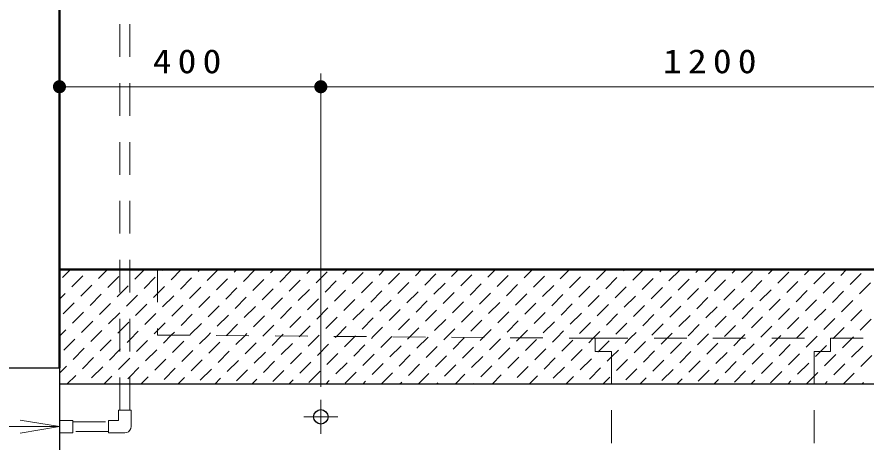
# Model space of a CAD drawing. Units: millimetres on the paper, scale 1:20. Extents: x -385 to 0, y -5 to 267.
# Drawn here: x -347.9 to -282.9, y 95.5 to 128.1 of the extents above; entities that cross this region are included whole.
import ezdxf

# ---------------------------------------------------------------- set-up
doc = ezdxf.new("R2010")
doc.units = ezdxf.units.MM
doc.linetypes.add('USER1', pattern=[4.5, 2.5, -2])
doc.linetypes.add('USER2', pattern=[6, 3, -1, 1, -1])
doc.layers.add('LY_1', color=7, linetype='Continuous', lineweight=13)
doc.styles.add('ＭＳ ゴシック', font='')
doc.styles.get('ＭＳ ゴシック').set_extended_font_data('MS Gothic')

# ---------------------------------------------------------------- blocks, each defined once
blk = doc.blocks.new('filled_dot')
at = {"color": 0, "linetype": 'Continuous', "lineweight": -2, "const_width": 1.25}
blk.add_lwpolyline([(-0.625, 0, 1), (0.625, 0, 1)], format="xyb", close=True, dxfattribs=at)

msp = doc.modelspace()

# ---------------------------------------------------------------- linework, layer by layer
at = {"layer": 'LY_1', "color": 140, "lineweight": 50}
for p, q in [((-344.617, 148.772), (-344.617, 101.272)), ((-344.617, 108.772), (-244.617, 108.772))]:
    msp.add_line(p, q, dxfattribs=at)
at = {"layer": 'LY_1', "color": 4, "linetype": 'USER1'}
for p, q in [((-339.992, 98.022), (-339.992, 147.522)), ((-339.242, 98.022), (-339.242, 147.522)), ((-340.092, 98.022), (-340.092, 97.247)), ((-339.142, 98.022), (-340.092, 98.022)), ((-339.142, 96.772), (-339.142, 98.022)), ((-344.617, 97.247), (-344.617, 96.297)), ((-343.587, 97.247), (-344.617, 97.247)), ((-343.587, 96.297), (-343.587, 97.247)), ((-343.587, 97.147), (-340.867, 97.147)), ((-340.867, 97.247), (-340.867, 96.297)), ((-340.092, 97.247), (-340.867, 97.247)), ((-344.617, 96.297), (-343.587, 96.297)), ((-340.867, 96.397), (-343.587, 96.397)), ((-340.867, 96.297), (-339.617, 96.297)), ((-339.617, 96.297), (-339.47, 96.32)), ((-339.47, 96.32), (-339.337, 96.387)), ((-339.337, 96.387), (-339.232, 96.492)), ((-339.232, 96.492), (-339.165, 96.625)), ((-339.165, 96.625), (-339.142, 96.772))]:
    msp.add_line(p, q, dxfattribs=at)
at = {"layer": 'LY_1'}
for p, q in [((-324.617, 99.822), (-324.617, 123.747)), ((-344.617, 122.747), (-324.617, 122.747)), ((-324.617, 122.747), (-264.617, 122.747)), ((-344.389, 108.159), (-343.777, 108.772)), ((-341.617, 108.102), (-340.948, 108.772)), ((-339.553, 108.753), (-339.534, 108.772)), ((-338.846, 108.046), (-338.12, 108.772)), ((-336.781, 108.696), (-336.706, 108.772)), ((-336.074, 107.989), (-335.292, 108.772)), ((-334.009, 108.64), (-333.877, 108.772)), ((-333.302, 107.933), (-332.463, 108.772)), ((-331.237, 108.583), (-331.049, 108.772)), ((-330.53, 107.876), (-329.681, 108.725)), ((-328.465, 108.527), (-328.22, 108.772)), ((-327.758, 107.82), (-326.91, 108.668)), ((-325.693, 108.47), (-325.392, 108.772)), ((-324.986, 107.763), (-324.138, 108.612)), ((-322.922, 108.414), (-322.564, 108.772)), ((-322.214, 107.707), (-321.366, 108.555)), ((-320.15, 108.357), (-319.735, 108.772)), ((-319.443, 107.65), (-318.594, 108.498)), ((-317.378, 108.3), (-316.907, 108.772)), ((-314.606, 108.244), (-314.078, 108.772)), ((-311.834, 108.187), (-311.25, 108.772)), ((-309.062, 108.131), (-308.421, 108.772)), ((-306.29, 108.074), (-305.593, 108.772)), ((-304.226, 108.725), (-304.179, 108.772)), ((-303.519, 108.018), (-302.765, 108.772)), ((-301.454, 108.668), (-301.35, 108.772)), ((-300.747, 107.961), (-299.936, 108.772)), ((-298.682, 108.612), (-298.522, 108.772)), ((-297.975, 107.904), (-297.126, 108.753)), ((-295.91, 108.555), (-295.694, 108.772)), ((-295.203, 107.848), (-294.354, 108.696)), ((-293.138, 108.498), (-292.865, 108.772)), ((-292.431, 107.791), (-291.583, 108.64)), ((-290.366, 108.442), (-290.037, 108.772)), ((-289.659, 107.735), (-288.811, 108.583)), ((-287.594, 108.385), (-287.208, 108.772)), ((-286.887, 107.678), (-286.039, 108.527)), ((-284.823, 108.329), (-284.38, 108.772)), ((-343.682, 107.452), (-342.834, 108.3)), ((-340.91, 107.395), (-340.062, 108.244)), ((-338.138, 107.339), (-337.29, 108.187)), ((-335.367, 107.282), (-334.518, 108.131)), ((-332.595, 107.226), (-331.746, 108.074)), ((-329.823, 107.169), (-328.974, 108.018)), ((-327.051, 107.113), (-326.203, 107.961)), ((-324.279, 107.056), (-323.431, 107.904)), ((-321.507, 106.999), (-320.659, 107.848)), ((-316.671, 107.593), (-315.822, 108.442)), ((-313.899, 107.537), (-313.05, 108.385)), ((-311.127, 107.48), (-310.278, 108.329)), ((-308.355, 107.424), (-307.507, 108.272)), ((-305.583, 107.367), (-304.735, 108.216)), ((-302.811, 107.311), (-301.963, 108.159)), ((-300.04, 107.254), (-299.191, 108.102)), ((-297.268, 107.197), (-296.419, 108.046)), ((-294.496, 107.141), (-293.647, 107.989)), ((-291.724, 107.084), (-290.875, 107.933)), ((-288.952, 107.028), (-288.104, 107.876)), ((-284.116, 107.622), (-283.267, 108.47)), ((-342.975, 106.745), (-342.127, 107.593)), ((-339.992, 106.9), (-339.355, 107.537)), ((-337.117, 106.946), (-336.583, 107.48)), ((-334.659, 106.575), (-333.811, 107.424)), ((-331.888, 106.519), (-331.039, 107.367)), ((-329.116, 106.462), (-328.267, 107.311)), ((-326.344, 106.405), (-325.495, 107.254)), ((-318.735, 106.943), (-317.887, 107.791)), ((-315.964, 106.886), (-315.115, 107.735)), ((-313.192, 106.83), (-312.343, 107.678)), ((-310.42, 106.773), (-309.571, 107.622)), ((-307.648, 106.717), (-306.799, 107.565)), ((-304.876, 106.66), (-304.028, 107.509)), ((-302.104, 106.603), (-301.256, 107.452)), ((-299.332, 106.547), (-298.484, 107.395)), ((-296.561, 106.49), (-295.712, 107.339)), ((-293.789, 106.434), (-292.94, 107.282)), ((-291.017, 106.377), (-290.168, 107.226)), ((-286.18, 106.971), (-285.332, 107.82)), ((-283.408, 106.915), (-282.56, 107.763)), ((-344.617, 106.517), (-344.191, 106.943)), ((-342.268, 106.038), (-341.419, 106.886)), ((-340.203, 106.688), (-339.992, 106.9)), ((-339.242, 106.236), (-338.648, 106.83)), ((-337.431, 106.632), (-337.117, 106.946)), ((-336.724, 105.925), (-335.876, 106.773)), ((-333.952, 105.868), (-333.104, 106.717)), ((-331.181, 105.811), (-330.332, 106.66)), ((-328.409, 105.755), (-327.56, 106.603)), ((-323.572, 106.349), (-322.724, 107.197)), ((-320.8, 106.292), (-319.952, 107.141)), ((-318.028, 106.236), (-317.18, 107.084)), ((-315.256, 106.179), (-314.408, 107.028)), ((-312.485, 106.123), (-311.636, 106.971)), ((-309.713, 106.066), (-308.864, 106.915)), ((-306.941, 106.009), (-306.092, 106.858)), ((-304.169, 105.953), (-303.321, 106.801)), ((-301.397, 105.896), (-300.549, 106.745)), ((-298.625, 105.84), (-297.777, 106.688)), ((-295.853, 105.783), (-295.005, 106.632)), ((-293.082, 105.727), (-292.233, 106.575)), ((-288.245, 106.321), (-287.396, 107.169)), ((-285.473, 106.264), (-284.625, 107.113)), ((-344.333, 105.387), (-343.484, 106.236)), ((-341.561, 105.331), (-340.712, 106.179)), ((-339.496, 105.981), (-339.242, 106.236)), ((-338.789, 105.274), (-337.94, 106.123)), ((-336.017, 105.217), (-335.169, 106.066)), ((-333.245, 105.161), (-332.397, 106.009)), ((-330.473, 105.104), (-329.625, 105.953)), ((-325.637, 105.698), (-324.788, 106.547)), ((-322.865, 105.642), (-322.016, 106.49)), ((-320.093, 105.585), (-319.245, 106.434)), ((-317.321, 105.529), (-316.473, 106.377)), ((-314.549, 105.472), (-313.701, 106.321)), ((-311.778, 105.415), (-310.929, 106.264)), ((-309.006, 105.359), (-308.157, 106.207)), ((-306.234, 105.302), (-305.385, 106.151)), ((-303.462, 105.246), (-302.613, 106.094)), ((-300.69, 105.189), (-299.842, 106.038)), ((-297.918, 105.133), (-297.07, 105.981)), ((-295.146, 105.076), (-294.298, 105.925)), ((-290.31, 105.67), (-289.461, 106.519)), ((-287.538, 105.613), (-286.689, 106.462)), ((-284.766, 105.557), (-283.918, 106.405)), ((-343.626, 104.68), (-342.777, 105.529)), ((-340.854, 104.624), (-340.005, 105.472)), ((-338.082, 104.567), (-337.233, 105.415)), ((-335.31, 104.51), (-334.462, 105.359)), ((-332.538, 104.454), (-331.69, 105.302)), ((-327.702, 105.048), (-326.853, 105.896)), ((-324.93, 104.991), (-324.081, 105.84)), ((-322.158, 104.935), (-321.309, 105.783)), ((-319.386, 104.878), (-318.537, 105.727)), ((-316.614, 104.822), (-315.766, 105.67)), ((-313.842, 104.765), (-312.994, 105.613)), ((-311.07, 104.708), (-310.222, 105.557)), ((-308.299, 104.652), (-307.45, 105.5)), ((-305.527, 104.595), (-304.678, 105.444)), ((-302.755, 104.539), (-301.906, 105.387)), ((-299.983, 104.482), (-299.134, 105.331)), ((-297.211, 104.426), (-296.363, 105.274)), ((-292.375, 105.019), (-291.526, 105.868)), ((-289.603, 104.963), (-288.754, 105.811)), ((-286.831, 104.906), (-285.982, 105.755)), ((-284.059, 104.85), (-283.21, 105.698)), ((-342.919, 103.973), (-342.07, 104.822)), ((-339.992, 104.071), (-339.298, 104.765)), ((-337.117, 104.118), (-336.526, 104.708)), ((-334.603, 103.803), (-333.754, 104.652)), ((-329.766, 104.397), (-328.918, 105.246)), ((-326.994, 104.341), (-326.146, 105.189)), ((-324.223, 104.284), (-323.374, 105.133)), ((-321.451, 104.228), (-320.602, 105.076)), ((-318.679, 104.171), (-317.83, 105.019)), ((-315.907, 104.114), (-315.058, 104.963)), ((-313.135, 104.058), (-312.287, 104.906)), ((-310.363, 104.001), (-309.515, 104.85)), ((-307.591, 103.945), (-306.743, 104.793)), ((-304.82, 103.888), (-303.971, 104.737)), ((-302.048, 103.832), (-301.199, 104.68)), ((-299.276, 103.775), (-298.427, 104.624)), ((-294.439, 104.369), (-293.591, 105.217)), ((-291.667, 104.312), (-290.819, 105.161)), ((-288.896, 104.256), (-288.047, 105.104)), ((-286.124, 104.199), (-285.275, 105.048)), ((-283.352, 104.143), (-282.503, 104.991)), ((-344.617, 103.689), (-344.135, 104.171)), ((-342.211, 103.266), (-341.363, 104.114)), ((-340.147, 103.916), (-339.992, 104.071)), ((-339.242, 103.407), (-338.591, 104.058)), ((-337.375, 103.86), (-337.117, 104.118)), ((-336.057, 103.764), (-335.819, 104.001)), ((-331.831, 103.747), (-330.983, 104.595)), ((-329.038, 103.711), (-328.211, 104.539)), ((-326.231, 103.69), (-325.439, 104.482)), ((-323.423, 103.669), (-322.667, 104.426)), ((-320.616, 103.648), (-319.895, 104.369)), ((-317.808, 103.627), (-317.123, 104.312)), ((-315.001, 103.607), (-314.351, 104.256)), ((-312.193, 103.586), (-311.58, 104.199)), ((-309.386, 103.565), (-308.808, 104.143)), ((-306.578, 103.544), (-306.036, 104.086)), ((-303.771, 103.523), (-303.264, 104.03)), ((-300.944, 103.522), (-300.492, 103.973)), ((-296.504, 103.718), (-295.655, 104.567)), ((-293.732, 103.662), (-292.884, 104.51)), ((-290.96, 103.605), (-290.112, 104.454)), ((-288.188, 103.549), (-287.34, 104.397)), ((-285.385, 103.523), (-284.568, 104.341)), ((-344.276, 102.615), (-343.428, 103.464)), ((-341.504, 102.559), (-340.656, 103.407)), ((-339.44, 103.209), (-339.242, 103.407)), ((-338.732, 102.502), (-337.884, 103.351)), ((-336.668, 103.153), (-336.057, 103.764)), ((-333.896, 103.096), (-333.249, 103.743)), ((-333.249, 103.743), (-333.047, 103.945)), ((-331.124, 103.04), (-330.442, 103.722)), ((-330.442, 103.722), (-330.275, 103.888)), ((-329.059, 103.69), (-329.038, 103.711)), ((-328.352, 102.983), (-327.634, 103.701)), ((-327.634, 103.701), (-327.504, 103.832)), ((-326.287, 103.634), (-326.231, 103.69)), ((-325.58, 102.926), (-324.827, 103.68)), ((-324.827, 103.68), (-324.732, 103.775)), ((-323.515, 103.577), (-323.423, 103.669)), ((-322.808, 102.87), (-322.019, 103.659)), ((-322.019, 103.659), (-321.96, 103.718)), ((-320.744, 103.52), (-320.616, 103.648)), ((-320.037, 102.813), (-319.212, 103.638)), ((-319.212, 103.638), (-319.188, 103.662)), ((-317.972, 103.464), (-317.808, 103.627)), ((-317.265, 102.757), (-316.416, 103.605)), ((-315.2, 103.407), (-315.001, 103.607)), ((-314.493, 102.7), (-313.644, 103.549)), ((-312.428, 103.351), (-312.193, 103.586)), ((-311.721, 102.644), (-310.872, 103.492)), ((-309.656, 103.294), (-309.386, 103.565)), ((-308.949, 102.587), (-308.101, 103.436)), ((-306.884, 103.238), (-306.578, 103.544)), ((-306.177, 102.53), (-305.329, 103.379)), ((-304.112, 103.181), (-303.771, 103.523)), ((-303.358, 102.522), (-302.557, 103.322)), ((-301.341, 103.124), (-300.944, 103.522)), ((-298.569, 103.068), (-298.115, 103.522)), ((-298.115, 103.522), (-297.72, 103.916)), ((-295.797, 103.011), (-295.287, 103.522)), ((-295.287, 103.522), (-294.948, 103.86)), ((-293.025, 102.955), (-292.458, 103.522)), ((-292.458, 103.522), (-292.177, 103.803)), ((-290.253, 102.898), (-289.63, 103.522)), ((-289.63, 103.522), (-289.405, 103.747)), ((-287.481, 102.842), (-286.801, 103.522)), ((-286.801, 103.522), (-286.633, 103.69)), ((-285.417, 103.492), (-285.385, 103.523)), ((-284.709, 102.785), (-283.961, 103.534)), ((-283.961, 103.534), (-283.861, 103.634)), ((-343.569, 101.908), (-342.721, 102.757)), ((-340.797, 101.852), (-339.992, 102.657)), ((-339.992, 102.657), (-339.949, 102.7)), ((-335.961, 102.446), (-335.112, 103.294)), ((-333.189, 102.389), (-332.34, 103.238)), ((-330.417, 102.332), (-329.568, 103.181)), ((-327.645, 102.276), (-326.796, 103.124)), ((-324.873, 102.219), (-324.025, 103.068)), ((-322.101, 102.163), (-321.253, 103.011)), ((-319.329, 102.106), (-318.481, 102.955)), ((-316.558, 102.05), (-315.709, 102.898)), ((-313.786, 101.993), (-312.937, 102.842)), ((-311.014, 101.937), (-310.165, 102.785)), ((-308.242, 101.88), (-307.393, 102.728)), ((-305.47, 101.823), (-304.622, 102.672)), ((-300.634, 102.417), (-299.785, 103.266)), ((-297.862, 102.361), (-297.013, 103.209)), ((-295.09, 102.304), (-294.241, 103.153)), ((-292.318, 102.248), (-291.469, 103.096)), ((-289.546, 102.191), (-288.698, 103.04)), ((-286.387, 102.522), (-285.926, 102.983)), ((-284.002, 102.078), (-283.154, 102.926)), ((-342.862, 101.201), (-342.013, 102.05)), ((-338.025, 101.795), (-337.177, 102.644)), ((-335.253, 101.739), (-334.405, 102.587)), ((-332.482, 101.682), (-331.633, 102.53)), ((-329.71, 101.625), (-328.861, 102.474)), ((-326.938, 101.569), (-326.089, 102.417)), ((-324.166, 101.512), (-323.318, 102.361)), ((-321.394, 101.456), (-320.546, 102.304)), ((-318.622, 101.399), (-317.774, 102.248)), ((-315.85, 101.343), (-315.002, 102.191)), ((-313.079, 101.286), (-312.23, 102.135)), ((-310.307, 101.229), (-309.458, 102.078)), ((-307.535, 101.173), (-306.686, 102.021)), ((-303.405, 102.474), (-303.358, 102.522)), ((-302.698, 101.767), (-302.367, 102.098)), ((-302.367, 102.098), (-301.85, 102.615)), ((-299.926, 101.71), (-299.078, 102.559)), ((-297.155, 101.654), (-296.306, 102.502)), ((-294.383, 101.597), (-293.534, 102.446)), ((-291.611, 101.541), (-290.762, 102.389)), ((-288.839, 101.484), (-287.99, 102.332)), ((-286.774, 102.135), (-286.387, 102.522)), ((-286.067, 101.427), (-285.219, 102.276)), ((-283.295, 101.371), (-282.447, 102.219)), ((-344.617, 100.861), (-344.078, 101.399)), ((-339.992, 101.243), (-339.242, 101.993)), ((-337.318, 101.088), (-336.47, 101.937)), ((-334.546, 101.031), (-333.698, 101.88)), ((-331.775, 100.975), (-330.926, 101.823)), ((-329.003, 100.918), (-328.154, 101.767)), ((-326.231, 100.862), (-325.382, 101.71)), ((-323.459, 100.805), (-322.61, 101.654)), ((-320.687, 100.749), (-319.839, 101.597)), ((-317.915, 100.692), (-317.067, 101.541)), ((-315.143, 100.635), (-314.295, 101.484)), ((-312.371, 100.579), (-311.523, 101.427)), ((-309.6, 100.522), (-308.751, 101.371)), ((-304.763, 101.116), (-303.914, 101.965)), ((-301.991, 101.06), (-301.143, 101.908)), ((-299.219, 101.003), (-298.371, 101.852)), ((-296.447, 100.947), (-295.599, 101.795)), ((-293.676, 100.89), (-292.827, 101.739)), ((-290.904, 100.833), (-290.055, 101.682)), ((-288.132, 100.777), (-287.283, 101.625)), ((-285.36, 100.72), (-284.511, 101.569)), ((-342.155, 100.494), (-341.306, 101.343)), ((-340.09, 101.145), (-339.992, 101.243)), ((-339.242, 100.579), (-338.534, 101.286)), ((-336.611, 100.381), (-335.763, 101.229)), ((-333.839, 100.324), (-332.991, 101.173)), ((-331.067, 100.268), (-330.219, 101.116)), ((-328.296, 100.211), (-327.447, 101.06)), ((-325.524, 100.155), (-324.675, 101.003)), ((-322.752, 100.098), (-321.903, 100.947)), ((-319.98, 100.041), (-319.131, 100.89)), ((-317.171, 100.022), (-316.36, 100.833)), ((-314.343, 100.022), (-313.588, 100.777)), ((-311.515, 100.022), (-310.816, 100.72)), ((-306.828, 100.466), (-305.979, 101.314)), ((-304.056, 100.409), (-303.207, 101.258)), ((-301.284, 100.353), (-300.436, 101.201)), ((-298.512, 100.296), (-297.664, 101.145)), ((-295.74, 100.239), (-294.892, 101.088)), ((-292.968, 100.183), (-292.12, 101.031)), ((-290.197, 100.126), (-289.348, 100.975)), ((-286.867, 100.628), (-286.576, 100.918)), ((-284.645, 100.022), (-283.804, 100.862)), ((-344.042, 100.022), (-343.371, 100.692)), ((-341.213, 100.022), (-340.599, 100.635)), ((-339.383, 100.437), (-339.242, 100.579)), ((-338.385, 100.022), (-337.827, 100.579)), ((-335.556, 100.022), (-335.055, 100.522)), ((-332.728, 100.022), (-332.284, 100.466)), ((-329.899, 100.022), (-329.512, 100.409)), ((-327.071, 100.022), (-326.74, 100.353)), ((-324.243, 100.022), (-323.968, 100.296)), ((-321.414, 100.022), (-321.196, 100.239)), ((-318.586, 100.022), (-318.424, 100.183)), ((-315.757, 100.022), (-315.652, 100.126)), ((-312.929, 100.022), (-312.881, 100.07)), ((-308.686, 100.022), (-308.044, 100.664)), ((-305.858, 100.022), (-305.272, 100.607)), ((-303.029, 100.022), (-302.5, 100.551)), ((-300.201, 100.022), (-299.728, 100.494)), ((-297.372, 100.022), (-296.957, 100.437)), ((-294.544, 100.022), (-294.185, 100.381)), ((-291.716, 100.022), (-291.413, 100.324)), ((-288.887, 100.022), (-288.641, 100.268)), ((-287.425, 100.07), (-286.867, 100.628)), ((-286.059, 100.022), (-285.869, 100.211)), ((-283.23, 100.022), (-283.097, 100.155)), ((-347.617, 97.272), (-344.617, 96.772)), ((-344.617, 96.772), (-347.617, 96.272)), ((-344.617, 96.772), (-347.617, 96.772))]:
    msp.add_line(p, q, dxfattribs=at)
at = {"layer": 'LY_1', "color": 253, "linetype": 'USER1'}
for p, q in [((-337.117, 108.772), (-337.117, 103.772)), ((-337.117, 103.772), (-303.617, 103.522)), ((-303.617, 103.522), (-303.617, 102.522)), ((-303.617, 103.522), (-285.617, 103.522)), ((-285.617, 103.522), (-252.117, 103.772)), ((-285.617, 103.522), (-285.617, 102.522)), ((-303.617, 102.522), (-302.367, 102.522)), ((-302.367, 102.522), (-302.367, 101.272)), ((-285.617, 102.522), (-286.867, 102.522)), ((-286.867, 102.522), (-286.867, 101.272))]:
    msp.add_line(p, q, dxfattribs=at)
at = {"layer": 'LY_1', "lineweight": 25}
for p, q in [((-353.854, 101.272), (-344.617, 101.272)), ((-244.617, 100.022), (-344.617, 100.022))]:
    msp.add_line(p, q, dxfattribs=at)
at = {"layer": 'LY_1', "color": 253, "lineweight": 25}
msp.add_line((-344.617, 101.272), (-344.617, 93.772), dxfattribs=at)
at = {"layer": 'LY_1', "color": 253, "linetype": 'USER2'}
for p, q in [((-324.617, 98.822), (-324.617, 96.222)), ((-323.317, 97.522), (-325.917, 97.522))]:
    msp.add_line(p, q, dxfattribs=at)
at = {"layer": 'LY_1', "color": 253, "linetype": 'USER1'}
for points in [[(-303.617, 103.522), (-303.617, 102.522), (-302.367, 102.522), (-302.367, 93.772)], [(-285.617, 103.522), (-285.617, 102.522), (-286.867, 102.522), (-286.867, 93.772)]]:
    msp.add_lwpolyline(points, dxfattribs=at)
at = {"layer": 'LY_1'}
msp.add_lwpolyline([(-344.617, 96.772), (-348.354, 96.772), (-354.779, 96.772)], dxfattribs=at)
at = {"layer": 'LY_1', "color": 253, "lineweight": 25}
msp.add_circle((-324.617, 97.522), 0.55, dxfattribs=at)

# ---------------------------------------------------------------- block references
at = {"layer": 'LY_1', "xscale": 0.4, "yscale": 0.4}
for p in [(-344.617, 122.747), (-324.617, 122.747)]:
    msp.add_blockref('filled_dot', p, dxfattribs=at)
at = {"layer": 'LY_1', "xscale": 0.4, "yscale": 0.4, "rotation": 180}
msp.add_blockref('filled_dot', (-324.617, 122.747), dxfattribs=at)

# ---------------------------------------------------------------- texts
at = {"layer": 'LY_1', "char_height": 1.833, "attachment_point": 8, "style": 'ＭＳ ゴシック'}
for s, insert in [('\\T1.33;\\W1.15;400', (-334.617, 123.747)), ('\\T1.33;\\W1.15;1200', (-294.617, 123.747))]:
    msp.add_mtext(s, dxfattribs=dict(at, insert=insert))

doc.saveas('drawing.dxf')
